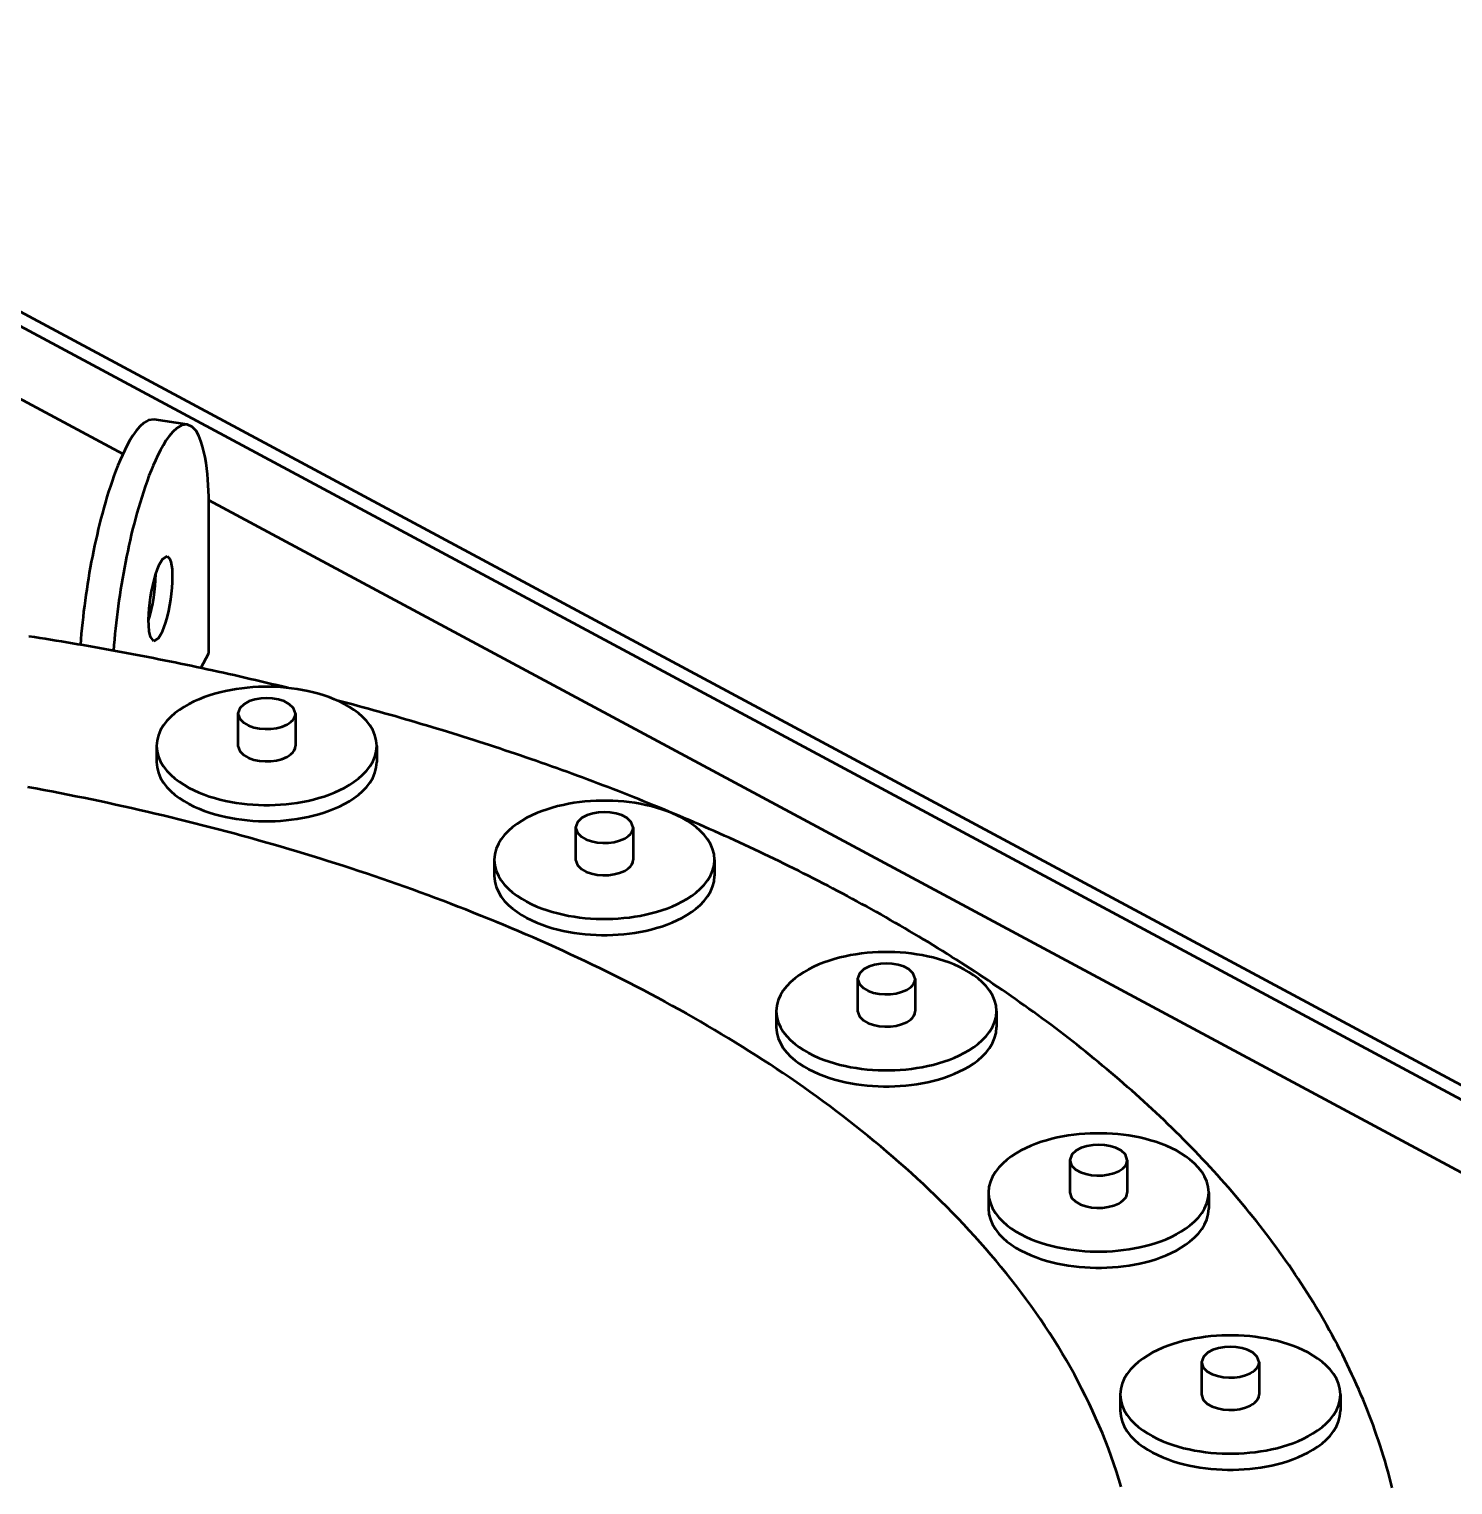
# Model space of a CAD drawing. Header units: millimetres. Extents: x 0 to 841, y 0 to 594.
# Drawn here: x 570.73 to 601.95, y 193 to 224.92 of the extents above; entities that cross this region are included whole.
import ezdxf

# ---------------------------------------------------------------- set-up
doc = ezdxf.new("R2010")
doc.units = ezdxf.units.MM
doc.layers.add('VIS', color=7, linetype='CONTINUOUS', lineweight=50)

msp = doc.modelspace()

# ---------------------------------------------------------------- linework, layer by layer
at = {"layer": 'VIS'}
for points in [[(558.703, 224.761), (634.703, 183.957)], [(559, 224.92), (635, 184.116)], [(559, 223.007), (572.789, 215.604)], [(573.472, 216.361), (573.352, 216.347), (573.247, 216.285), (573.157, 216.203), (573.079, 216.109), (573.008, 216.009), (572.944, 215.905), (572.885, 215.798), (572.829, 215.689), (572.777, 215.579), (572.728, 215.467), (572.681, 215.354), (572.637, 215.24), (572.594, 215.125), (572.553, 215.01), (572.514, 214.894), (572.477, 214.778), (572.44, 214.661), (572.406, 214.544), (572.372, 214.426), (572.34, 214.309), (572.309, 214.19), (572.279, 214.072), (572.25, 213.953), (572.222, 213.834), (572.195, 213.715), (572.169, 213.595), (572.144, 213.476), (572.12, 213.356), (572.097, 213.236), (572.075, 213.115), (572.053, 212.995), (572.033, 212.875), (572.013, 212.754), (571.995, 212.633), (571.977, 212.512), (571.96, 212.391), (571.944, 212.27), (571.929, 212.148), (571.915, 212.027), (571.902, 211.905), (571.89, 211.784), (571.878, 211.662), (571.868, 211.54), (571.859, 211.418)], [(574.199, 216.25), (574.079, 216.235), (573.973, 216.173), (573.883, 216.09), (573.804, 215.996), (573.734, 215.896), (573.669, 215.792), (573.61, 215.684), (573.554, 215.575), (573.502, 215.464), (573.453, 215.352), (573.406, 215.238), (573.361, 215.124), (573.319, 215.009), (573.278, 214.893), (573.239, 214.777), (573.201, 214.66), (573.165, 214.543), (573.13, 214.426), (573.097, 214.308), (573.064, 214.189), (573.033, 214.071), (573.003, 213.952), (572.974, 213.832), (572.946, 213.713), (572.919, 213.593), (572.894, 213.473), (572.869, 213.353), (572.844, 213.233), (572.821, 213.113), (572.799, 212.992), (572.778, 212.871), (572.758, 212.75), (572.738, 212.629), (572.719, 212.508), (572.702, 212.387), (572.685, 212.265), (572.669, 212.143), (572.654, 212.022), (572.64, 211.9), (572.627, 211.778), (572.615, 211.656), (572.603, 211.534), (572.593, 211.412), (572.584, 211.289)], [(574.199, 216.25), (573.472, 216.361)], [(574.674, 214.426), (574.674, 214.549), (574.671, 214.672), (574.667, 214.795), (574.661, 214.918), (574.653, 215.041), (574.642, 215.164), (574.629, 215.286), (574.612, 215.409), (574.592, 215.53), (574.567, 215.651), (574.537, 215.77), (574.5, 215.888), (574.453, 216.001), (574.392, 216.108), (574.31, 216.199), (574.199, 216.25)], [(574.673, 214.593), (608.086, 196.653)], [(574.674, 211.238), (574.674, 214.426)], [(573.47, 211.498), (573.395, 211.592), (573.368, 211.714), (573.356, 211.839), (573.354, 211.965), (573.358, 212.09), (573.367, 212.216), (573.38, 212.341), (573.397, 212.465), (573.418, 212.589), (573.443, 212.712), (573.472, 212.834), (573.506, 212.955), (573.546, 213.074), (573.594, 213.19), (573.657, 213.299), (573.757, 213.366)], [(573.757, 213.366), (573.814, 213.314), (573.842, 213.239), (573.858, 213.16), (573.867, 213.08), (573.871, 213), (573.873, 212.92)], [(573.354, 211.952), (573.389, 212.076), (573.419, 212.201), (573.445, 212.327), (573.466, 212.454), (573.484, 212.582), (573.497, 212.71), (573.506, 212.838), (573.51, 212.967)], [(573.873, 212.92), (573.87, 212.792), (573.861, 212.665), (573.849, 212.538), (573.832, 212.412), (573.811, 212.287), (573.786, 212.162), (573.757, 212.038), (573.723, 211.915), (573.683, 211.794), (573.634, 211.676), (573.571, 211.566), (573.47, 211.498)], [(576.402, 210.474), (576.285, 210.503), (576.167, 210.531), (576.05, 210.559), (575.933, 210.587), (575.816, 210.615), (575.698, 210.642), (575.581, 210.669), (575.463, 210.696), (575.346, 210.723), (575.228, 210.75), (575.111, 210.776), (574.993, 210.802), (574.875, 210.828), (574.757, 210.854), (574.64, 210.879), (574.522, 210.905), (574.404, 210.93), (574.286, 210.955), (574.168, 210.979), (574.05, 211.004), (573.932, 211.028), (573.814, 211.052), (573.696, 211.076), (573.577, 211.099), (573.459, 211.123), (573.341, 211.146), (573.223, 211.169), (573.104, 211.192), (572.986, 211.214), (572.867, 211.237), (572.749, 211.259), (572.63, 211.281), (572.512, 211.302), (572.393, 211.324), (572.275, 211.345), (572.156, 211.366), (572.037, 211.387), (571.918, 211.408), (571.8, 211.429), (571.681, 211.449), (571.562, 211.469), (571.443, 211.489), (571.324, 211.509), (571.205, 211.528), (571.086, 211.547), (570.967, 211.567), (570.848, 211.585), (570.729, 211.604)], [(574.5, 210.909), (574.674, 211.238)], [(578.355, 209.202), (578.345, 209.323), (578.314, 209.441), (578.266, 209.552), (578.202, 209.656), (578.127, 209.752), (578.043, 209.839), (577.952, 209.919), (577.854, 209.992), (577.752, 210.059), (577.647, 210.119), (577.538, 210.174), (577.427, 210.223), (577.314, 210.268), (577.199, 210.308), (577.083, 210.344), (576.965, 210.376), (576.847, 210.403), (576.728, 210.427), (576.608, 210.448), (576.487, 210.464), (576.366, 210.478), (576.245, 210.488), (576.124, 210.494), (576.002, 210.498), (575.88, 210.498), (575.759, 210.494), (575.637, 210.488), (575.516, 210.478), (575.395, 210.464), (575.275, 210.448), (575.155, 210.427), (575.035, 210.403), (574.917, 210.376), (574.8, 210.344), (574.683, 210.308), (574.568, 210.268), (574.455, 210.223), (574.344, 210.174), (574.236, 210.119), (574.13, 210.059), (574.028, 209.992), (573.931, 209.919), (573.839, 209.839), (573.755, 209.752), (573.68, 209.656), (573.617, 209.552), (573.568, 209.441), (573.538, 209.323), (573.527, 209.202)], [(576.571, 209.91), (576.53, 210.031), (576.436, 210.12), (576.322, 210.18), (576.198, 210.219), (576.071, 210.241), (575.941, 210.248), (575.812, 210.241), (575.684, 210.219), (575.561, 210.18), (575.446, 210.12), (575.353, 210.031), (575.311, 209.91)], [(600.617, 192.934), (600.588, 193.051), (600.558, 193.167), (600.526, 193.283), (600.493, 193.398), (600.46, 193.514), (600.425, 193.629), (600.389, 193.743), (600.352, 193.858), (600.314, 193.972), (600.275, 194.086), (600.236, 194.199), (600.195, 194.312), (600.153, 194.425), (600.11, 194.537), (600.066, 194.649), (600.022, 194.76), (599.976, 194.871), (599.929, 194.982), (599.882, 195.092), (599.833, 195.202), (599.784, 195.312), (599.734, 195.421), (599.683, 195.53), (599.631, 195.638), (599.578, 195.746), (599.524, 195.854), (599.47, 195.961), (599.414, 196.067), (599.358, 196.173), (599.301, 196.279), (599.243, 196.385), (599.185, 196.489), (599.125, 196.594), (599.065, 196.698), (599.004, 196.801), (598.943, 196.905), (598.88, 197.007), (598.817, 197.109), (598.753, 197.211), (598.688, 197.313), (598.623, 197.413), (598.557, 197.514), (598.49, 197.614), (598.423, 197.713), (598.355, 197.812), (598.286, 197.911), (598.217, 198.009), (598.147, 198.107), (598.076, 198.204), (598.005, 198.3), (597.933, 198.397), (597.861, 198.493), (597.788, 198.588), (597.714, 198.683), (597.64, 198.777), (597.565, 198.871), (597.489, 198.965), (597.413, 199.058), (597.337, 199.15), (597.26, 199.243), (597.182, 199.334), (597.104, 199.426), (597.025, 199.516), (596.946, 199.607), (596.866, 199.697), (596.786, 199.786), (596.705, 199.875), (596.624, 199.964), (596.542, 200.052), (596.46, 200.139), (596.377, 200.226), (596.294, 200.313), (596.211, 200.4), (596.127, 200.485), (596.042, 200.571), (595.957, 200.656), (595.872, 200.74), (595.786, 200.825), (595.7, 200.908), (595.613, 200.992), (595.526, 201.074), (595.439, 201.157), (595.351, 201.239), (595.263, 201.32), (595.174, 201.402), (595.085, 201.482), (594.996, 201.563), (594.906, 201.642), (594.816, 201.722), (594.726, 201.801), (594.635, 201.88), (594.544, 201.958), (594.452, 202.036), (594.36, 202.113), (594.268, 202.19), (594.175, 202.267), (594.082, 202.343), (593.989, 202.419), (593.896, 202.494), (593.802, 202.569), (593.708, 202.644), (593.613, 202.718), (593.518, 202.792), (593.423, 202.865), (593.328, 202.938), (593.232, 203.011), (593.136, 203.083), (593.04, 203.155), (592.943, 203.227), (592.847, 203.298), (592.749, 203.368), (592.652, 203.439), (592.554, 203.509), (592.456, 203.578), (592.358, 203.648), (592.26, 203.717), (592.161, 203.785), (592.062, 203.853), (591.963, 203.921), (591.864, 203.988), (591.764, 204.056), (591.664, 204.122), (591.564, 204.189), (591.463, 204.255), (591.363, 204.32), (591.262, 204.385), (591.161, 204.45), (591.059, 204.515), (590.958, 204.579), (590.856, 204.643), (590.754, 204.707), (590.652, 204.77), (590.55, 204.833), (590.447, 204.895), (590.344, 204.957), (590.241, 205.019), (590.138, 205.081), (590.034, 205.142), (589.931, 205.203), (589.827, 205.263), (589.723, 205.323), (589.619, 205.383), (589.514, 205.443), (589.41, 205.502), (589.305, 205.561), (589.2, 205.619), (589.095, 205.678), (588.99, 205.735), (588.884, 205.793), (588.779, 205.85), (588.673, 205.907), (588.567, 205.964), (588.461, 206.02), (588.355, 206.076), (588.248, 206.132), (588.141, 206.187), (588.035, 206.242), (587.928, 206.297), (587.821, 206.352), (587.713, 206.406), (587.606, 206.46), (587.498, 206.513), (587.391, 206.567), (587.283, 206.619), (587.175, 206.672), (587.067, 206.725), (586.959, 206.777), (586.85, 206.828), (586.742, 206.88), (586.633, 206.931), (586.524, 206.982), (586.415, 207.033), (586.306, 207.083), (586.197, 207.133), (586.087, 207.183), (585.978, 207.232), (585.868, 207.281), (585.758, 207.33), (585.649, 207.379), (585.539, 207.427), (585.428, 207.475), (585.318, 207.523), (585.208, 207.571), (585.097, 207.618), (584.987, 207.665), (584.876, 207.711), (584.765, 207.758), (584.654, 207.804), (584.543, 207.85), (584.432, 207.895), (584.321, 207.941), (584.209, 207.986), (584.098, 208.031), (583.986, 208.075), (583.875, 208.119), (583.763, 208.163), (583.651, 208.207), (583.539, 208.251), (583.427, 208.294), (583.315, 208.337), (583.202, 208.379), (583.09, 208.422), (582.977, 208.464), (582.865, 208.506), (582.752, 208.548), (582.639, 208.589), (582.526, 208.63), (582.413, 208.671), (582.3, 208.712), (582.187, 208.752), (582.074, 208.792), (581.961, 208.832), (581.847, 208.872), (581.734, 208.911), (581.62, 208.95), (581.506, 208.989), (581.393, 209.028), (581.279, 209.066), (581.165, 209.104), (581.051, 209.142), (580.937, 209.18), (580.823, 209.217), (580.708, 209.255), (580.594, 209.292), (580.48, 209.328), (580.365, 209.365), (580.251, 209.401), (580.136, 209.437), (580.021, 209.473), (579.906, 209.508), (579.792, 209.544), (579.677, 209.579), (579.562, 209.613), (579.447, 209.648), (579.331, 209.682), (579.216, 209.716), (579.101, 209.75), (578.986, 209.784), (578.87, 209.817), (578.755, 209.851), (578.639, 209.883), (578.524, 209.916), (578.408, 209.949), (578.292, 209.981), (578.176, 210.013), (578.06, 210.045), (577.945, 210.076), (577.829, 210.108), (577.713, 210.139), (577.596, 210.17), (577.48, 210.201)], [(575.311, 209.91), (575.35, 209.794), (575.437, 209.708), (575.545, 209.648), (575.662, 209.607), (575.783, 209.583), (575.907, 209.573), (576.03, 209.576), (576.153, 209.592), (576.273, 209.623), (576.387, 209.671)], [(575.311, 209.91), (575.311, 209.202)], [(576.387, 209.671), (576.432, 209.698), (576.474, 209.73), (576.512, 209.767), (576.543, 209.81), (576.563, 209.858), (576.571, 209.91)], [(576.571, 209.91), (576.571, 209.202)], [(573.527, 209.202), (573.538, 209.081), (573.568, 208.963), (573.617, 208.852), (573.68, 208.748), (573.755, 208.652), (573.839, 208.564), (573.931, 208.484), (574.028, 208.411), (574.13, 208.345), (574.236, 208.285), (574.345, 208.23), (574.456, 208.18), (574.569, 208.136), (574.684, 208.095), (574.8, 208.06), (574.918, 208.028), (575.036, 208), (575.155, 207.976), (575.275, 207.956), (575.396, 207.939), (575.517, 207.926), (575.638, 207.916), (575.76, 207.909), (575.881, 207.906), (576.003, 207.906), (576.125, 207.91), (576.246, 207.916), (576.367, 207.926), (576.488, 207.94), (576.609, 207.956), (576.729, 207.977), (576.848, 208.001), (576.967, 208.029), (577.084, 208.06), (577.2, 208.096), (577.315, 208.136), (577.429, 208.181), (577.54, 208.231), (577.648, 208.285)], [(573.527, 209.202), (573.527, 208.848)], [(575.311, 209.202), (575.35, 209.086), (575.437, 208.999), (575.545, 208.939), (575.662, 208.899), (575.783, 208.875), (575.907, 208.864), (576.03, 208.867), (576.153, 208.883), (576.273, 208.914), (576.387, 208.963)], [(576.387, 208.963), (576.432, 208.99), (576.474, 209.022), (576.512, 209.059), (576.543, 209.101), (576.563, 209.15), (576.571, 209.202)], [(577.648, 208.285), (577.754, 208.346), (577.855, 208.412), (577.953, 208.485), (578.044, 208.565), (578.128, 208.653), (578.203, 208.748), (578.266, 208.852), (578.314, 208.964), (578.345, 209.081), (578.355, 209.202)], [(578.355, 209.202), (578.355, 208.848)], [(573.527, 208.848), (573.538, 208.727), (573.568, 208.609), (573.617, 208.498), (573.68, 208.394), (573.755, 208.298), (573.839, 208.21), (573.931, 208.13), (574.028, 208.057), (574.13, 207.991), (574.236, 207.93), (574.345, 207.876), (574.456, 207.826), (574.569, 207.781), (574.684, 207.741), (574.8, 207.706), (574.918, 207.674), (575.036, 207.646), (575.155, 207.622), (575.275, 207.602), (575.396, 207.585), (575.517, 207.572), (575.638, 207.562), (575.76, 207.555), (575.881, 207.552), (576.003, 207.552), (576.125, 207.555), (576.246, 207.562), (576.367, 207.572), (576.488, 207.585), (576.609, 207.602), (576.729, 207.623), (576.848, 207.647), (576.967, 207.674), (577.084, 207.706), (577.2, 207.742), (577.315, 207.782), (577.429, 207.827), (577.54, 207.876), (577.648, 207.931)], [(577.648, 207.931), (577.754, 207.992), (577.855, 208.058), (577.953, 208.131), (578.044, 208.211), (578.128, 208.299), (578.203, 208.394), (578.266, 208.498), (578.314, 208.609), (578.345, 208.727), (578.355, 208.848)], [(594.675, 192.951), (594.623, 193.121), (594.57, 193.291), (594.513, 193.461), (594.454, 193.629), (594.393, 193.796), (594.329, 193.963), (594.262, 194.128), (594.193, 194.293), (594.122, 194.456), (594.049, 194.618), (593.973, 194.78), (593.895, 194.94), (593.815, 195.099), (593.732, 195.258), (593.648, 195.415), (593.562, 195.571), (593.473, 195.725), (593.383, 195.879), (593.29, 196.032), (593.196, 196.183), (593.1, 196.333), (593.002, 196.482), (592.902, 196.63), (592.801, 196.777), (592.698, 196.922), (592.593, 197.067), (592.487, 197.21), (592.379, 197.352), (592.27, 197.493), (592.159, 197.632), (592.046, 197.771), (591.933, 197.908), (591.817, 198.044), (591.701, 198.179), (591.583, 198.313), (591.464, 198.446), (591.344, 198.577), (591.222, 198.708), (591.099, 198.837), (590.975, 198.965), (590.85, 199.092), (590.724, 199.218), (590.596, 199.343), (590.468, 199.466), (590.338, 199.589), (590.208, 199.71), (590.076, 199.831), (589.944, 199.95), (589.81, 200.068), (589.676, 200.185), (589.54, 200.301), (589.404, 200.416), (589.267, 200.53), (589.129, 200.643), (588.99, 200.755), (588.851, 200.866), (588.71, 200.976), (588.569, 201.085), (588.427, 201.193), (588.285, 201.3), (588.141, 201.406), (587.997, 201.511), (587.852, 201.615), (587.707, 201.718), (587.561, 201.821), (587.414, 201.922), (587.266, 202.022), (587.118, 202.121), (586.97, 202.22), (586.82, 202.317), (586.67, 202.414), (586.52, 202.51), (586.369, 202.605), (586.217, 202.698), (586.065, 202.792), (585.913, 202.884), (585.76, 202.975), (585.606, 203.066), (585.452, 203.155), (585.297, 203.244), (585.142, 203.332), (584.987, 203.419), (584.831, 203.505), (584.674, 203.591), (584.517, 203.676), (584.36, 203.759), (584.202, 203.843), (584.044, 203.925), (583.885, 204.006), (583.726, 204.087), (583.567, 204.167), (583.407, 204.246), (583.247, 204.325), (583.086, 204.402), (582.925, 204.479), (582.764, 204.555), (582.603, 204.631), (582.441, 204.705), (582.278, 204.779), (582.116, 204.852), (581.953, 204.925), (581.79, 204.997), (581.626, 205.068), (581.462, 205.138), (581.298, 205.208), (581.134, 205.276), (580.969, 205.345), (580.804, 205.412), (580.638, 205.479), (580.473, 205.545), (580.307, 205.611), (580.141, 205.675), (579.975, 205.74), (579.808, 205.803), (579.641, 205.866), (579.474, 205.928), (579.307, 205.99), (579.139, 206.05), (578.971, 206.111), (578.803, 206.17), (578.635, 206.229), (578.466, 206.287), (578.297, 206.345), (578.128, 206.402), (577.959, 206.458), (577.79, 206.514), (577.62, 206.569), (577.451, 206.624), (577.281, 206.678), (577.11, 206.731), (576.94, 206.784), (576.77, 206.836), (576.599, 206.887), (576.428, 206.938), (576.257, 206.988), (576.086, 207.038), (575.914, 207.087), (575.743, 207.136), (575.571, 207.184), (575.399, 207.231), (575.227, 207.278), (575.055, 207.324), (574.882, 207.37), (574.71, 207.415), (574.537, 207.459), (574.364, 207.503), (574.191, 207.547), (574.018, 207.589), (573.845, 207.632), (573.672, 207.673), (573.498, 207.714), (573.324, 207.755), (573.151, 207.795), (572.977, 207.835), (572.803, 207.873), (572.629, 207.912), (572.454, 207.95), (572.28, 207.987), (572.106, 208.024), (571.931, 208.06), (571.756, 208.096), (571.581, 208.131), (571.407, 208.166), (571.232, 208.2), (571.056, 208.233), (570.881, 208.266), (570.706, 208.299)], [(594.675, 192.951), (594.623, 193.121), (594.57, 193.291), (594.513, 193.461), (594.454, 193.629), (594.393, 193.796), (594.329, 193.963), (594.262, 194.128), (594.193, 194.293), (594.122, 194.456), (594.049, 194.618), (593.973, 194.78), (593.895, 194.94), (593.815, 195.099), (593.732, 195.258), (593.648, 195.415), (593.562, 195.571), (593.473, 195.725), (593.383, 195.879), (593.29, 196.032), (593.196, 196.183), (593.1, 196.333), (593.002, 196.482), (592.902, 196.63), (592.801, 196.777), (592.698, 196.922), (592.593, 197.067), (592.487, 197.21), (592.379, 197.352), (592.27, 197.493), (592.159, 197.632), (592.046, 197.771), (591.933, 197.908), (591.817, 198.044), (591.701, 198.179), (591.583, 198.313), (591.464, 198.446), (591.344, 198.577), (591.222, 198.708), (591.099, 198.837), (590.975, 198.965), (590.85, 199.092), (590.724, 199.218), (590.596, 199.343), (590.468, 199.466), (590.338, 199.589), (590.208, 199.71), (590.076, 199.831), (589.944, 199.95), (589.81, 200.068), (589.676, 200.185), (589.54, 200.301), (589.404, 200.416), (589.267, 200.53), (589.129, 200.643), (588.99, 200.755), (588.851, 200.866), (588.71, 200.976), (588.569, 201.085), (588.427, 201.193), (588.285, 201.3), (588.141, 201.406), (587.997, 201.511), (587.852, 201.615), (587.707, 201.718), (587.561, 201.821), (587.414, 201.922), (587.266, 202.022), (587.118, 202.121), (586.97, 202.22), (586.82, 202.317), (586.67, 202.414), (586.52, 202.51), (586.369, 202.605), (586.217, 202.698), (586.065, 202.792), (585.913, 202.884), (585.76, 202.975), (585.606, 203.066), (585.452, 203.155), (585.297, 203.244), (585.142, 203.332), (584.987, 203.419), (584.831, 203.505), (584.674, 203.591), (584.517, 203.676), (584.36, 203.759), (584.202, 203.843), (584.044, 203.925), (583.885, 204.006), (583.726, 204.087), (583.567, 204.167), (583.407, 204.246), (583.247, 204.325), (583.086, 204.402), (582.925, 204.479), (582.764, 204.555), (582.603, 204.631), (582.441, 204.705), (582.278, 204.779), (582.116, 204.852), (581.953, 204.925), (581.79, 204.997), (581.626, 205.068), (581.462, 205.138), (581.298, 205.208), (581.134, 205.276), (580.969, 205.345), (580.804, 205.412), (580.638, 205.479), (580.473, 205.545), (580.307, 205.611), (580.141, 205.675), (579.975, 205.74), (579.808, 205.803), (579.641, 205.866), (579.474, 205.928), (579.307, 205.99), (579.139, 206.05), (578.971, 206.111), (578.803, 206.17), (578.635, 206.229), (578.466, 206.287), (578.297, 206.345), (578.128, 206.402), (577.959, 206.458), (577.79, 206.514), (577.62, 206.569), (577.451, 206.624), (577.281, 206.678), (577.11, 206.731), (576.94, 206.784), (576.77, 206.836), (576.599, 206.887), (576.428, 206.938), (576.257, 206.988), (576.086, 207.038), (575.914, 207.087), (575.743, 207.136), (575.571, 207.184), (575.399, 207.231), (575.227, 207.278), (575.055, 207.324), (574.882, 207.37), (574.71, 207.415), (574.537, 207.459), (574.364, 207.503), (574.191, 207.547), (574.018, 207.589), (573.845, 207.632), (573.672, 207.673), (573.498, 207.714), (573.324, 207.755), (573.151, 207.795), (572.977, 207.835), (572.803, 207.873), (572.629, 207.912), (572.454, 207.95), (572.28, 207.987), (572.106, 208.024), (571.931, 208.06), (571.756, 208.096), (571.581, 208.131), (571.407, 208.166), (571.232, 208.2), (571.056, 208.233), (570.881, 208.266), (570.706, 208.299)], [(585.759, 206.704), (585.748, 206.825), (585.717, 206.943), (585.669, 207.054), (585.606, 207.158), (585.531, 207.254), (585.447, 207.342), (585.355, 207.422), (585.258, 207.495), (585.156, 207.561), (585.05, 207.622), (584.942, 207.676), (584.83, 207.726), (584.717, 207.771), (584.602, 207.811), (584.486, 207.846), (584.369, 207.878), (584.25, 207.906), (584.131, 207.93), (584.011, 207.95), (583.891, 207.967), (583.77, 207.98), (583.648, 207.99), (583.527, 207.997), (583.405, 208), (583.284, 208), (583.162, 207.997), (583.041, 207.99), (582.919, 207.98), (582.798, 207.967), (582.678, 207.95), (582.558, 207.93), (582.439, 207.906), (582.32, 207.878), (582.203, 207.846), (582.087, 207.811), (581.972, 207.771), (581.859, 207.726), (581.747, 207.676), (581.639, 207.622), (581.533, 207.561), (581.431, 207.495), (581.334, 207.422), (581.242, 207.342), (581.158, 207.254), (581.083, 207.158), (581.02, 207.054), (580.972, 206.943), (580.941, 206.825), (580.93, 206.704)], [(583.974, 207.413), (583.933, 207.533), (583.839, 207.622), (583.725, 207.682), (583.601, 207.722), (583.474, 207.744), (583.345, 207.751), (583.215, 207.744), (583.088, 207.722), (582.964, 207.682), (582.85, 207.622), (582.756, 207.533), (582.715, 207.413)], [(582.715, 207.413), (582.753, 207.297), (582.84, 207.21), (582.948, 207.15), (583.065, 207.11), (583.187, 207.086), (583.31, 207.075), (583.434, 207.078), (583.556, 207.094), (583.676, 207.125), (583.79, 207.174)], [(582.715, 207.413), (582.715, 206.704)], [(583.79, 207.174), (583.835, 207.201), (583.877, 207.233), (583.915, 207.27), (583.946, 207.312), (583.967, 207.361), (583.974, 207.413)], [(583.974, 207.413), (583.974, 206.704)], [(580.93, 206.704), (580.941, 206.583), (580.972, 206.466), (581.02, 206.354), (581.083, 206.25), (581.158, 206.155), (581.243, 206.067), (581.334, 205.987), (581.432, 205.914), (581.534, 205.847), (581.639, 205.787), (581.748, 205.732), (581.859, 205.683), (581.972, 205.638), (582.087, 205.598), (582.203, 205.562), (582.321, 205.531), (582.439, 205.503), (582.559, 205.479), (582.679, 205.459), (582.799, 205.442), (582.92, 205.428), (583.041, 205.419), (583.163, 205.412), (583.285, 205.409), (583.406, 205.409), (583.528, 205.412), (583.649, 205.419), (583.771, 205.429), (583.892, 205.442), (584.012, 205.459), (584.132, 205.479), (584.252, 205.503), (584.37, 205.531), (584.487, 205.563), (584.604, 205.599), (584.719, 205.639), (584.832, 205.683), (584.943, 205.733), (585.052, 205.788)], [(580.93, 206.704), (580.93, 206.35)], [(582.715, 206.704), (582.753, 206.589), (582.84, 206.502), (582.948, 206.442), (583.065, 206.401), (583.187, 206.377), (583.31, 206.367), (583.434, 206.37), (583.556, 206.386), (583.676, 206.417), (583.79, 206.465)], [(583.79, 206.465), (583.835, 206.492), (583.877, 206.524), (583.915, 206.561), (583.946, 206.604), (583.967, 206.652), (583.974, 206.704)], [(585.052, 205.788), (585.157, 205.848), (585.259, 205.915), (585.356, 205.988), (585.447, 206.068), (585.531, 206.155), (585.606, 206.251), (585.669, 206.355), (585.717, 206.466), (585.748, 206.584), (585.759, 206.704)], [(585.759, 206.704), (585.759, 206.35)], [(580.93, 206.35), (580.941, 206.229), (580.972, 206.112), (581.02, 206), (581.083, 205.896), (581.158, 205.8), (581.243, 205.713), (581.334, 205.633), (581.432, 205.56), (581.534, 205.493), (581.639, 205.433), (581.748, 205.378), (581.859, 205.329), (581.972, 205.284), (582.087, 205.244), (582.203, 205.208), (582.321, 205.176), (582.439, 205.149), (582.559, 205.125), (582.679, 205.104), (582.799, 205.088), (582.92, 205.074), (583.041, 205.064), (583.163, 205.058), (583.285, 205.054), (583.406, 205.055), (583.528, 205.058), (583.649, 205.064), (583.771, 205.074), (583.892, 205.088), (584.012, 205.105), (584.132, 205.125), (584.252, 205.149), (584.37, 205.177), (584.487, 205.209), (584.604, 205.244), (584.719, 205.285), (584.832, 205.329), (584.943, 205.379), (585.052, 205.434)], [(585.052, 205.434), (585.157, 205.494), (585.259, 205.56), (585.356, 205.633), (585.447, 205.713), (585.531, 205.801), (585.606, 205.897), (585.669, 206.001), (585.717, 206.112), (585.748, 206.229), (585.759, 206.35)], [(591.941, 203.385), (591.931, 203.506), (591.9, 203.624), (591.851, 203.735), (591.788, 203.839), (591.713, 203.935), (591.629, 204.022), (591.538, 204.103), (591.44, 204.176), (591.338, 204.242), (591.233, 204.302), (591.124, 204.357), (591.013, 204.407), (590.9, 204.451), (590.785, 204.491), (590.669, 204.527), (590.551, 204.559), (590.433, 204.586), (590.314, 204.61), (590.194, 204.631), (590.073, 204.648), (589.952, 204.661), (589.831, 204.671), (589.709, 204.677), (589.588, 204.681), (589.466, 204.681), (589.345, 204.677), (589.223, 204.671), (589.102, 204.661), (588.981, 204.648), (588.86, 204.631), (588.741, 204.61), (588.621, 204.586), (588.503, 204.559), (588.385, 204.527), (588.269, 204.491), (588.154, 204.451), (588.041, 204.407), (587.93, 204.357), (587.821, 204.302), (587.716, 204.242), (587.614, 204.176), (587.517, 204.103), (587.425, 204.022), (587.341, 203.935), (587.266, 203.839), (587.203, 203.735), (587.154, 203.624), (587.123, 203.506), (587.113, 203.385)], [(590.157, 204.093), (590.115, 204.214), (590.022, 204.303), (589.907, 204.363), (589.784, 204.402), (589.656, 204.424), (589.527, 204.432), (589.398, 204.424), (589.27, 204.402), (589.147, 204.363), (589.032, 204.303), (588.939, 204.214), (588.897, 204.093)], [(588.897, 204.093), (588.935, 203.978), (589.023, 203.891), (589.131, 203.831), (589.248, 203.79), (589.369, 203.766), (589.492, 203.756), (589.616, 203.759), (589.739, 203.775), (589.859, 203.806), (589.972, 203.854)], [(588.897, 204.093), (588.897, 203.385)], [(589.972, 203.854), (590.018, 203.881), (590.06, 203.913), (590.098, 203.95), (590.128, 203.993), (590.149, 204.041), (590.157, 204.093)], [(590.157, 204.093), (590.157, 203.385)], [(587.113, 203.385), (587.123, 203.264), (587.154, 203.146), (587.203, 203.035), (587.266, 202.931), (587.341, 202.835), (587.425, 202.747), (587.517, 202.667), (587.614, 202.594), (587.716, 202.528), (587.822, 202.468), (587.93, 202.413), (588.042, 202.363), (588.155, 202.319), (588.27, 202.279), (588.386, 202.243), (588.503, 202.211), (588.622, 202.183), (588.741, 202.159), (588.861, 202.139), (588.982, 202.122), (589.103, 202.109), (589.224, 202.099), (589.346, 202.093), (589.467, 202.089), (589.589, 202.089), (589.711, 202.093), (589.832, 202.099), (589.953, 202.109), (590.074, 202.123), (590.195, 202.139), (590.315, 202.16), (590.434, 202.184), (590.553, 202.212), (590.67, 202.243), (590.786, 202.279), (590.901, 202.319), (591.014, 202.364), (591.125, 202.414), (591.234, 202.469)], [(587.113, 203.385), (587.113, 203.031)], [(588.897, 203.385), (588.935, 203.269), (589.023, 203.182), (589.131, 203.122), (589.248, 203.082), (589.369, 203.058), (589.492, 203.047), (589.616, 203.05), (589.739, 203.067), (589.859, 203.098), (589.972, 203.146)], [(589.972, 203.146), (590.018, 203.173), (590.06, 203.205), (590.098, 203.242), (590.128, 203.285), (590.149, 203.333), (590.157, 203.385)], [(591.234, 202.469), (591.34, 202.529), (591.441, 202.595), (591.538, 202.668), (591.63, 202.748), (591.714, 202.836), (591.789, 202.932), (591.852, 203.035), (591.9, 203.147), (591.931, 203.264), (591.941, 203.385)], [(591.941, 203.385), (591.941, 203.031)], [(587.113, 203.031), (587.123, 202.91), (587.154, 202.792), (587.203, 202.681), (587.266, 202.577), (587.341, 202.481), (587.425, 202.393), (587.517, 202.313), (587.614, 202.24), (587.716, 202.174), (587.822, 202.113), (587.93, 202.059), (588.042, 202.009), (588.155, 201.964), (588.27, 201.924), (588.386, 201.889), (588.503, 201.857), (588.622, 201.829), (588.741, 201.805), (588.861, 201.785), (588.982, 201.768), (589.103, 201.755), (589.224, 201.745), (589.346, 201.738), (589.467, 201.735), (589.589, 201.735), (589.711, 201.738), (589.832, 201.745), (589.953, 201.755), (590.074, 201.768), (590.195, 201.785), (590.315, 201.806), (590.434, 201.83), (590.553, 201.857), (590.67, 201.889), (590.786, 201.925), (590.901, 201.965), (591.014, 202.01), (591.125, 202.06), (591.234, 202.114)], [(591.234, 202.114), (591.34, 202.175), (591.441, 202.241), (591.538, 202.314), (591.63, 202.394), (591.714, 202.482), (591.789, 202.577), (591.852, 202.681), (591.9, 202.793), (591.931, 202.91), (591.941, 203.031)], [(596.593, 199.41), (596.582, 199.531), (596.552, 199.649), (596.503, 199.76), (596.44, 199.864), (596.365, 199.96), (596.281, 200.048), (596.189, 200.128), (596.092, 200.201), (595.99, 200.267), (595.884, 200.327), (595.776, 200.382), (595.665, 200.432), (595.552, 200.476), (595.437, 200.517), (595.32, 200.552), (595.203, 200.584), (595.085, 200.612), (594.965, 200.636), (594.845, 200.656), (594.725, 200.673), (594.604, 200.686), (594.483, 200.696), (594.361, 200.703), (594.24, 200.706), (594.118, 200.706), (593.996, 200.703), (593.875, 200.696), (593.754, 200.686), (593.633, 200.673), (593.512, 200.656), (593.392, 200.636), (593.273, 200.612), (593.155, 200.584), (593.037, 200.552), (592.921, 200.517), (592.806, 200.476), (592.693, 200.432), (592.582, 200.382), (592.473, 200.327), (592.368, 200.267), (592.266, 200.201), (592.168, 200.128), (592.077, 200.048), (591.993, 199.96), (591.918, 199.864), (591.854, 199.76), (591.806, 199.649), (591.775, 199.531), (591.765, 199.41)], [(594.809, 200.119), (594.767, 200.239), (594.674, 200.328), (594.559, 200.388), (594.436, 200.427), (594.308, 200.45), (594.179, 200.457), (594.05, 200.45), (593.922, 200.427), (593.799, 200.388), (593.684, 200.328), (593.59, 200.239), (593.549, 200.119)], [(593.549, 200.119), (593.587, 200.003), (593.675, 199.916), (593.783, 199.856), (593.9, 199.816), (594.021, 199.791), (594.144, 199.781), (594.268, 199.784), (594.391, 199.8), (594.51, 199.831), (594.624, 199.88)], [(593.549, 200.119), (593.549, 199.41)], [(594.624, 199.88), (594.669, 199.907), (594.712, 199.938), (594.749, 199.975), (594.78, 200.018), (594.801, 200.067), (594.809, 200.119)], [(594.809, 200.119), (594.809, 199.41)], [(591.765, 199.41), (591.775, 199.289), (591.806, 199.172), (591.855, 199.06), (591.918, 198.956), (591.993, 198.86), (592.077, 198.773), (592.169, 198.693), (592.266, 198.62), (592.368, 198.553), (592.474, 198.493), (592.582, 198.438), (592.693, 198.389), (592.807, 198.344), (592.921, 198.304), (593.038, 198.268), (593.155, 198.236), (593.274, 198.209), (593.393, 198.185), (593.513, 198.164), (593.634, 198.148), (593.755, 198.134), (593.876, 198.124), (593.997, 198.118), (594.119, 198.115), (594.241, 198.115), (594.362, 198.118), (594.484, 198.125), (594.605, 198.134), (594.726, 198.148), (594.847, 198.165), (594.967, 198.185), (595.086, 198.209), (595.204, 198.237), (595.322, 198.269), (595.438, 198.304), (595.553, 198.345), (595.666, 198.389), (595.777, 198.439), (595.886, 198.494)], [(591.765, 199.41), (591.765, 199.056)], [(593.549, 199.41), (593.587, 199.294), (593.675, 199.208), (593.783, 199.147), (593.9, 199.107), (594.021, 199.083), (594.144, 199.073), (594.268, 199.076), (594.391, 199.092), (594.51, 199.123), (594.624, 199.171)], [(594.624, 199.171), (594.669, 199.198), (594.712, 199.23), (594.749, 199.267), (594.78, 199.31), (594.801, 199.358), (594.809, 199.41)], [(595.886, 198.494), (595.991, 198.554), (596.093, 198.62), (596.19, 198.693), (596.282, 198.773), (596.366, 198.861), (596.44, 198.957), (596.503, 199.061), (596.552, 199.172), (596.582, 199.289), (596.593, 199.41)], [(596.593, 199.41), (596.593, 199.056)], [(591.765, 199.056), (591.775, 198.935), (591.806, 198.817), (591.855, 198.706), (591.918, 198.602), (591.993, 198.506), (592.077, 198.418), (592.169, 198.338), (592.266, 198.265), (592.368, 198.199), (592.474, 198.139), (592.582, 198.084), (592.693, 198.034), (592.807, 197.99), (592.921, 197.95), (593.038, 197.914), (593.155, 197.882), (593.274, 197.854), (593.393, 197.831), (593.513, 197.81), (593.634, 197.793), (593.755, 197.78), (593.876, 197.77), (593.997, 197.764), (594.119, 197.76), (594.241, 197.76), (594.362, 197.764), (594.484, 197.77), (594.605, 197.78), (594.726, 197.794), (594.847, 197.81), (594.967, 197.831), (595.086, 197.855), (595.204, 197.883), (595.322, 197.914), (595.438, 197.95), (595.553, 197.99), (595.666, 198.035), (595.777, 198.085), (595.886, 198.14)], [(595.886, 198.14), (595.991, 198.2), (596.093, 198.266), (596.19, 198.339), (596.282, 198.419), (596.366, 198.507), (596.44, 198.603), (596.503, 198.706), (596.552, 198.818), (596.582, 198.935), (596.593, 199.056)], [(599.481, 194.979), (599.47, 195.1), (599.439, 195.218), (599.391, 195.329), (599.328, 195.433), (599.253, 195.529), (599.169, 195.617), (599.077, 195.697), (598.98, 195.77), (598.878, 195.836), (598.772, 195.897), (598.664, 195.951), (598.553, 196.001), (598.439, 196.046), (598.325, 196.086), (598.208, 196.121), (598.091, 196.153), (597.972, 196.181), (597.853, 196.205), (597.733, 196.225), (597.613, 196.242), (597.492, 196.255), (597.371, 196.265), (597.249, 196.272), (597.127, 196.275), (597.006, 196.275), (596.884, 196.272), (596.763, 196.265), (596.641, 196.255), (596.521, 196.242), (596.4, 196.225), (596.28, 196.205), (596.161, 196.181), (596.042, 196.153), (595.925, 196.121), (595.809, 196.086), (595.694, 196.046), (595.581, 196.001), (595.47, 195.951), (595.361, 195.897), (595.255, 195.836), (595.153, 195.77), (595.056, 195.697), (594.965, 195.617), (594.88, 195.529), (594.805, 195.433), (594.742, 195.329), (594.694, 195.218), (594.663, 195.1), (594.652, 194.979)], [(597.696, 195.688), (597.655, 195.808), (597.561, 195.897), (597.447, 195.957), (597.324, 195.996), (597.196, 196.019), (597.067, 196.026), (596.937, 196.019), (596.81, 195.996), (596.686, 195.957), (596.572, 195.897), (596.478, 195.808), (596.437, 195.688)], [(596.437, 195.688), (596.475, 195.572), (596.562, 195.485), (596.67, 195.425), (596.787, 195.385), (596.909, 195.36), (597.032, 195.35), (597.156, 195.353), (597.278, 195.369), (597.398, 195.4), (597.512, 195.449)], [(596.437, 195.688), (596.437, 194.979)], [(597.512, 195.449), (597.557, 195.476), (597.599, 195.508), (597.637, 195.545), (597.668, 195.587), (597.689, 195.636), (597.696, 195.688)], [(597.696, 195.688), (597.696, 194.979)], [(594.652, 194.979), (594.663, 194.858), (594.694, 194.741), (594.742, 194.629), (594.805, 194.525), (594.88, 194.43), (594.965, 194.342), (595.056, 194.262), (595.154, 194.189), (595.256, 194.122), (595.361, 194.062), (595.47, 194.007), (595.581, 193.958), (595.694, 193.913), (595.809, 193.873), (595.926, 193.837), (596.043, 193.806), (596.162, 193.778), (596.281, 193.754), (596.401, 193.734), (596.521, 193.717), (596.642, 193.703), (596.764, 193.694), (596.885, 193.687), (597.007, 193.684), (597.128, 193.684), (597.25, 193.687), (597.372, 193.694), (597.493, 193.704), (597.614, 193.717), (597.734, 193.734), (597.854, 193.754), (597.974, 193.778), (598.092, 193.806), (598.21, 193.838), (598.326, 193.874), (598.441, 193.914), (598.554, 193.958), (598.665, 194.008), (598.774, 194.063)], [(594.652, 194.979), (594.652, 194.625)], [(596.437, 194.979), (596.475, 194.864), (596.562, 194.777), (596.67, 194.717), (596.787, 194.676), (596.909, 194.652), (597.032, 194.642), (597.156, 194.645), (597.278, 194.661), (597.398, 194.692), (597.512, 194.74)], [(597.512, 194.74), (597.557, 194.767), (597.599, 194.799), (597.637, 194.836), (597.668, 194.879), (597.689, 194.927), (597.696, 194.979)], [(598.774, 194.063), (598.879, 194.123), (598.981, 194.19), (599.078, 194.263), (599.169, 194.343), (599.253, 194.43), (599.328, 194.526), (599.391, 194.63), (599.44, 194.741), (599.47, 194.858), (599.481, 194.979)], [(599.481, 194.979), (599.481, 194.625)], [(594.652, 194.625), (594.663, 194.504), (594.694, 194.386), (594.742, 194.275), (594.805, 194.171), (594.88, 194.075), (594.965, 193.988), (595.056, 193.908), (595.154, 193.835), (595.256, 193.768), (595.361, 193.708), (595.47, 193.653), (595.581, 193.603), (595.694, 193.559), (595.809, 193.519), (595.926, 193.483), (596.043, 193.451), (596.162, 193.424), (596.281, 193.4), (596.401, 193.379), (596.521, 193.363), (596.642, 193.349), (596.764, 193.339), (596.885, 193.333), (597.007, 193.329), (597.128, 193.329), (597.25, 193.333), (597.372, 193.339), (597.493, 193.349), (597.614, 193.363), (597.734, 193.38), (597.854, 193.4), (597.974, 193.424), (598.092, 193.452), (598.21, 193.484), (598.326, 193.519), (598.441, 193.56), (598.554, 193.604), (598.665, 193.654), (598.774, 193.709)], [(598.774, 193.709), (598.879, 193.769), (598.981, 193.835), (599.078, 193.908), (599.169, 193.988), (599.253, 194.076), (599.328, 194.172), (599.391, 194.276), (599.44, 194.387), (599.47, 194.504), (599.481, 194.625)]]:
    msp.add_lwpolyline(points, dxfattribs=at)

doc.saveas('drawing.dxf')
